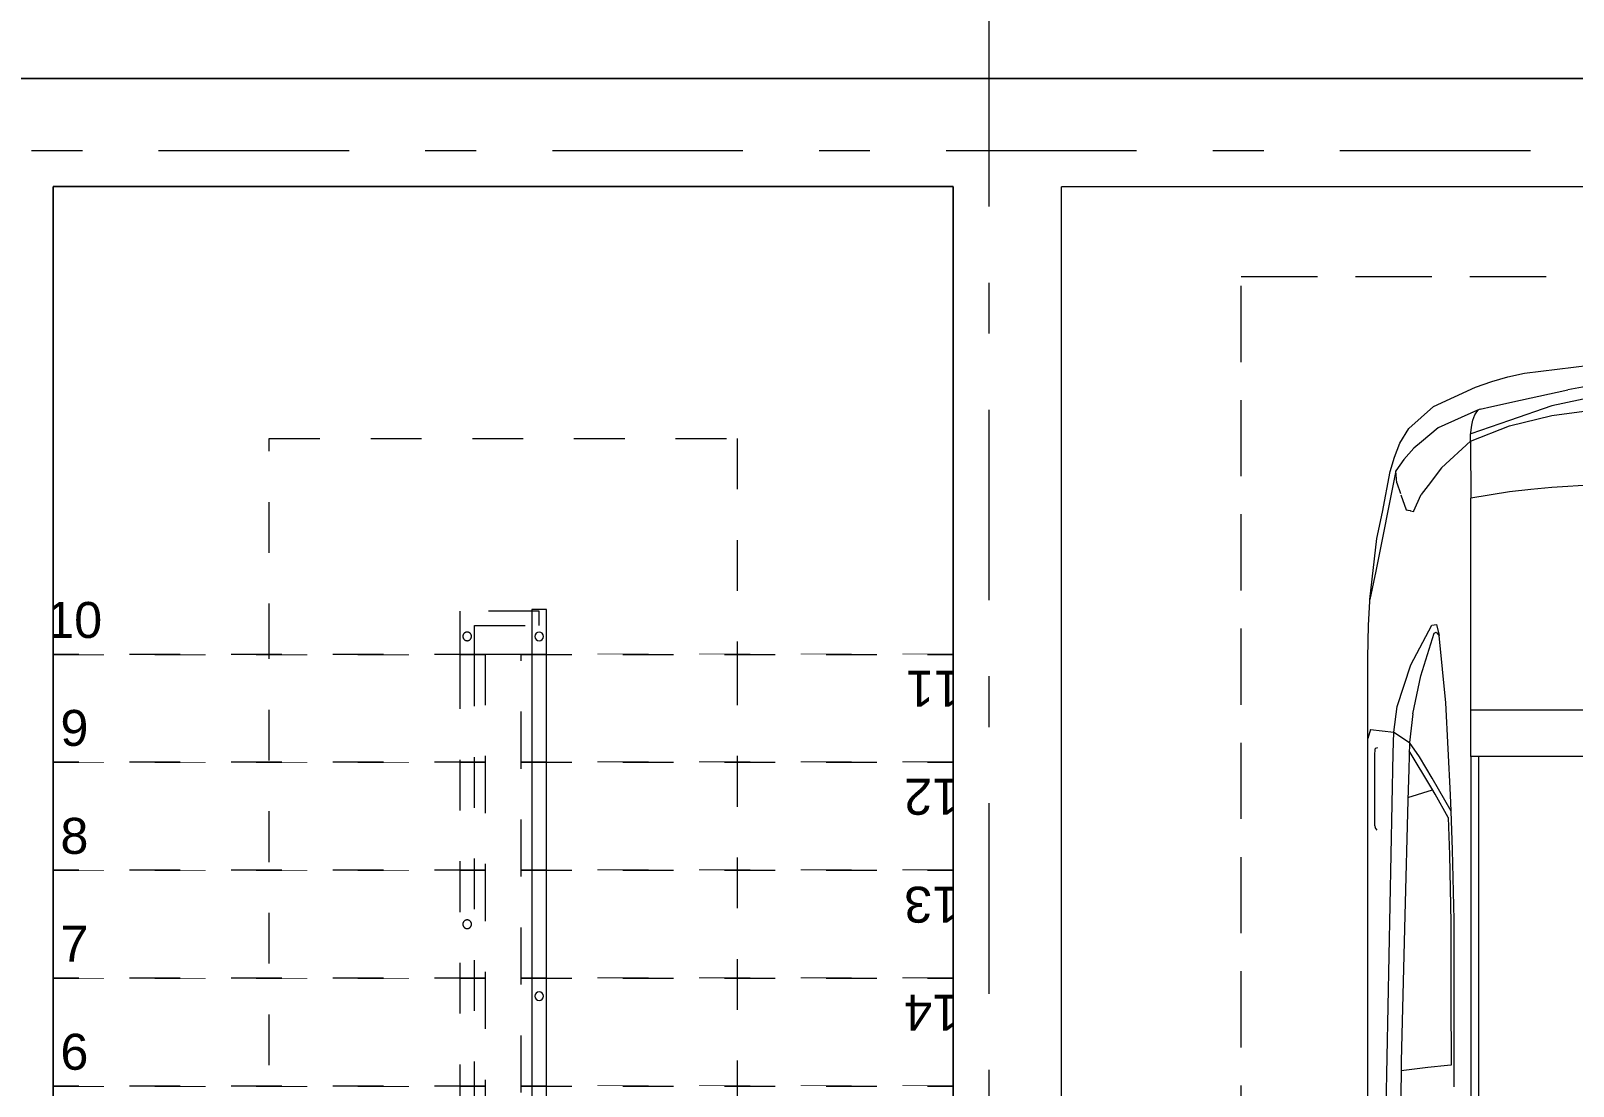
# Model space of a CAD drawing. Header units: millimetres. Extents: x 18162 to 3540582, y 72188 to 247925.
# Drawn here: x 35212 to 39495, y 94046 to 96979 of the extents above; entities that cross this region are included whole.
import ezdxf
from ezdxf.enums import TextEntityAlignment as Align

# ---------------------------------------------------------------- set-up
doc = ezdxf.new("R2010")
doc.units = ezdxf.units.MM
doc.header["$MEASUREMENT"] = 0
doc.set_wipeout_variables(frame=1)
for name, pattern in [('Double Dashed', [1093.611073, 529.166651, -211.666656, 141.111112, -211.666656]), ('Hidden Line', [317.5, 211.666667, -105.833333]), ('Small Dashed', [282.222222, 141.111111, -141.111111]), ('Wipeout_Contour', [1000, 0, -1000])]:
    doc.linetypes.add(name, pattern=pattern)
for name, color, linetype in [('Archicad Zone Stamps', 7, 'Continuous'), ('Interior - Equipment', 7, 'Continuous'), ('Interior - Furniture', 7, 'Continuous'), ('Interior - Stair & Railing', 7, 'Continuous'), ('Model Unit - Zone A', 7, 'Continuous'), ('Structural - Bearing', 7, 'Continuous'), ('Structural - Grid', 7, 'Continuous'), ('Structural - Stair & Railing', 7, 'Continuous')]:
    doc.layers.add(name, color=color, linetype=linetype)
doc.styles.add('GENERATED_STYLE_1', font='arial.ttf')
doc.styles.add('GENERATED_STYLE_2', font='')
doc.styles.add('GENERATED_STYLE_3', font='', dxfattribs={"width": 0.8})
doc.styles.get('GENERATED_STYLE_2').set_extended_font_data('ISOCPEUR MON')
doc.styles.get('GENERATED_STYLE_3').set_extended_font_data('ISOCPEUR MON')

# ---------------------------------------------------------------- blocks, each defined once
blk = doc.blocks.new('Шатны хонгил_1-06_2_3', base_point=(36631, 95845.7))
at = {"layer": 'Archicad Zone Stamps', "color": 7, "linetype": 'Continuous', "lineweight": 5}
for p, q in [((37081, 96023.1), (36181, 96023.1)), ((36181, 96023.1), (36181, 95668.3)), ((37081, 95668.3), (37081, 96023.1)), ((36181, 95668.3), (37081, 95668.3))]:
    blk.add_line(p, q, dxfattribs=at)
at = {"layer": 'Archicad Zone Stamps', "color": 7, "lineweight": 5, "style": 'GENERATED_STYLE_2'}
for tag, p in [('DUMMY_861', (36345.6, 95703.7)), ('ROOM_NUMBER', (36631, 95703.7))]:
    blk.add_attdef(tag, text='', height=220, rotation=180, dxfattribs=at).set_placement(p, align=Align.TOP_CENTER)
blk = doc.blocks.new('Hybrid Car 27[4]_3', base_point=(39789.6, 92471.7))
at = {"layer": 'Interior - Furniture', "color": 7, "linetype": 'Continuous', "lineweight": 5}
for p, q in [((39360.1, 96026.9), (39541.3, 96049.7)), ((39223.6, 95988.1), (39269.7, 96004.4)), ((39269.7, 96004.4), (39313.9, 96017.1)), ((39313.9, 96017.1), (39360.1, 96026.9)), ((39541.2, 95992.3), (39480.1, 95981.3)), ((39107, 95934.8), (39223.6, 95988.1)), ((39269.6, 95934.3), (39348.6, 95951.8)), ((39348.6, 95951.8), (39480.1, 95981.3)), ((39553.6, 95961.7), (39435.8, 95936.1)), ((39039.1, 95873), (39107, 95934.8)), ((39229.6, 95924.5), (39120.4, 95875.1)), ((39229.6, 95924.5), (39215.5, 95918.1)), ((39216.6, 95896.9), (39222.2, 95911.8)), ((39222.2, 95911.8), (39227.2, 95919.4)), ((39227.2, 95919.4), (39232.3, 95925.3)), ((39236.9, 95926.7), (39229.6, 95924.5)), ((39236.9, 95926.7), (39269.6, 95934.3)), ((39236.9, 95926.7), (39236.9, 95926.7)), ((39435.8, 95936.1), (39318.2, 95895.4)), ((39318.2, 95881.1), (39435.9, 95909.8)), ((39435.9, 95909.8), (39553.7, 95925.3)), ((39013.8, 95832.5), (39039.1, 95873)), ((39120.4, 95875.1), (39074.3, 95836.7)), ((39209.6, 95837.8), (39318.2, 95881.1)), ((39210.3, 95856.1), (39213.5, 95883)), ((39318.2, 95895.4), (39210.5, 95858.3)), ((39213.5, 95883), (39216.6, 95896.9)), ((38999.1, 95793.6), (39013.8, 95832.5)), ((39052.8, 95818.7), (39024.4, 95787.4)), ((39074.3, 95836.7), (39052.8, 95818.7)), ((39209.6, 95837.8), (39129.9, 95764.5)), ((39209.6, 95837.8), (39210.3, 95856.1)), ((39209.6, 95837.8), (39210, 95832.2)), ((39210, 95832.2), (39211.3, 95679.8)), ((39210, 95832.2), (39210, 95832.2)), ((38987.1, 95753.5), (38999.1, 95793.6)), ((39024.4, 95787.4), (39003.1, 95755.7)), ((39003.1, 95755.7), (38947.3, 95476.6)), ((38965.6, 95641.2), (38987.1, 95753.5)), ((39005.3, 95722), (39003.1, 95755.7)), ((39129.9, 95764.5), (39092, 95714.7)), ((39005.3, 95722), (39015.8, 95692.3)), ((39092, 95714.7), (39072.9, 95689.6)), ((39318.2, 95697), (39211.3, 95679.8)), ((39377.8, 95703.5), (39318.2, 95697)), ((39435.9, 95709.9), (39377.8, 95703.5)), ((39553.7, 95717.3), (39435.9, 95709.9)), ((39435.9, 95709.9), (39435.9, 95709.9)), ((39016.9, 95689.2), (39031.7, 95647.4)), ((39029.8, 95652.6), (39031.7, 95647.4)), ((39031.7, 95647.4), (39042.2, 95645.2)), ((39031.7, 95647.4), (39036.2, 95646.5)), ((39052, 95643.2), (39072.9, 95689.6)), ((39211.3, 95091.8), (39211.3, 95679.8)), ((38950, 95568), (38965.6, 95641.2)), ((39042.2, 95645.2), (39043.6, 95644.9)), ((39043.6, 95644.9), (39052, 95643.1)), ((39052, 95643.1), (39052.2, 95643.5)), ((39052, 95643.2), (39052, 95643.2)), ((39052, 95643.2), (39052, 95643.2)), ((38930.6, 95398.1), (38950, 95568)), ((38947.3, 95476.6), (38930.6, 95398.1)), ((38926.5, 95326.9), (38930.3, 95392.7)), ((38930.3, 95392.7), (38930.6, 95398.1)), ((38924.6, 95236.1), (38926.5, 95326.9)), ((39044.3, 95216.7), (39102.6, 95327)), ((39102.6, 95327), (39115.9, 95328.7)), ((39109.1, 95304.2), (39114.5, 95307.5)), ((39114.5, 95307.5), (39119.6, 95301.8)), ((39115.9, 95328.7), (39122.7, 95298.4)), ((39072.2, 95186), (39109.1, 95304.2)), ((39122.7, 95298.4), (39119.6, 95301.8)), ((39141.9, 95110.8), (39122.7, 95298.4)), ((38924.6, 95011.8), (38924.6, 95236.1)), ((39006.7, 95101.1), (39044.3, 95216.7)), ((39064.7, 95151.1), (39072.2, 95186)), ((39049.6, 95080.4), (39064.7, 95151.1)), ((39064.7, 95151.1), (39064.7, 95151.1)), ((38997, 95029.3), (39006.7, 95101.1)), ((39154.7, 94855.4), (39141.9, 95110.8)), ((39211.2, 94961.5), (39211.2, 95091.8)), ((39211.2, 95091.8), (39295.9, 95091.8)), ((39295.9, 95091.8), (39556.7, 95091.8)), ((39049.6, 95080.4), (39040.5, 95000.6)), ((39049.6, 95080.4), (39049.6, 95080.4)), ((38932.6, 95037.1), (38924.6, 95011.8)), ((38924.7, 93971.8), (38924.6, 95011.8)), ((38932.6, 95037.1), (38997, 95029.3)), ((38995.3, 94970.8), (38997, 95029.3)), ((38997, 95029.3), (39040.5, 95000.6)), ((38944.1, 94967.1), (38945, 94980.2)), ((38944.2, 94769.3), (38944.1, 94967.1)), ((38945, 94980.2), (38946.1, 94985.4)), ((38946.1, 94985.4), (38952.9, 94987.3)), ((38975.4, 93985.6), (38995.3, 94970.8)), ((39040.5, 95000.6), (39038.5, 94926.2)), ((39102.6, 94873.1), (39039.9, 94978)), ((39068.7, 94961.1), (39040.5, 95000.6)), ((39038.5, 94926.2), (39036.2, 94840.2)), ((39103.2, 94902), (39068.7, 94961.1)), ((39211.2, 94961.5), (39211, 94702.7)), ((39211.1, 94961.5), (39211, 94961.5)), ((39295.9, 94961.5), (39211.2, 94961.5)), ((39233.5, 94961.5), (39221.8, 94961.5)), ((39233.5, 93900.5), (39233.5, 94961.5)), ((39556.7, 94961.5), (39295.9, 94961.5)), ((39156.6, 94809.6), (39103.2, 94902)), ((39036.2, 94840.2), (39027.7, 94520.2)), ((39036.4, 94847.6), (39104.8, 94869.4)), ((39111.5, 94857.6), (39102.6, 94873.1)), ((39148.1, 94792.4), (39111.5, 94857.6)), ((39154.7, 94855.4), (39154.7, 94855.4)), ((39156.4, 94809.9), (39154.7, 94855.4)), ((39148.1, 94792.4), (39151.4, 94688.7)), ((39160.2, 94702.7), (39156.4, 94809.8)), ((39156.6, 94809.4), (39156.6, 94809.6)), ((38944.2, 94769.3), (38945.5, 94764.7)), ((38951, 94756.9), (38945.5, 94764.7)), ((39151.4, 94688.7), (39155.3, 94500.4)), ((39164.5, 94508), (39160.2, 94702.7)), ((39211, 94702.7), (39211, 93900.5)), ((39027.7, 94520.2), (39017.5, 94115.6)), ((39155.3, 94500.4), (39155.3, 94291.7)), ((39164.5, 94291.8), (39164.5, 94508)), ((39155.3, 94291.7), (39156.3, 94104.2)), ((39164.5, 94101.7), (39164.5, 94291.8)), ((39017.5, 94115.6), (39016.4, 93995.9)), ((39091.6, 94098), (39017.2, 94088.1)), ((39146, 94102.7), (39091.6, 94098)), ((39156.3, 94104.2), (39146, 94102.7)), ((39164.5, 94043.9), (39164.5, 94101.7))]:
    blk.add_line(p, q, dxfattribs=at)
blk = doc.blocks.new('Standard grid marker[20]_3', base_point=(18162.3, 96645.7))
at = {"layer": 'Structural - Grid', "color": 13, "linetype": 'Double Dashed', "lineweight": 13}
blk.add_line((19162.3, 96645.7), (53724.4, 96645.7), dxfattribs=at)
at = {"layer": 'Structural - Grid', "color": 13, "lineweight": 13, "style": 'GENERATED_STYLE_3'}
blk.add_attdef('AC_MarkerText_1', text='', height=250, rotation=180, dxfattribs=at).set_placement((55024.4, 96520.7), align=Align.TOP_CENTER)
blk = doc.blocks.new('Standard grid marker[22]_3', base_point=(37873.5, 72524.1))
at = {"layer": 'Structural - Grid', "color": 13, "linetype": 'Double Dashed', "lineweight": 13}
blk.add_line((37873.5, 73524.1), (37873.5, 100185.5), dxfattribs=at)
at = {"layer": 'Structural - Grid', "color": 13, "lineweight": 13, "style": 'GENERATED_STYLE_3'}
blk.add_attdef('AC_MarkerText_1', text='', height=250, rotation=180, dxfattribs=at).set_placement((37873.5, 101360.5), align=Align.TOP_CENTER)

msp = doc.modelspace()

# ---------------------------------------------------------------- linework, layer by layer
at = {"layer": 'Interior - Equipment', "color": 7, "linetype": 'Hidden Line', "lineweight": 5}
msp.add_lwpolyline([(38573.5, 96295.7), (41073.5, 96295.7), (41073.5, 91295.7), (38573.5, 91295.7)], close=True, dxfattribs=at)

# ---------------------------------------------------------------- block references
at = {"layer": 'Interior - Furniture', "color": 7, "linetype": 'Continuous', "lineweight": 5}
msp.add_blockref('Hybrid Car 27[4]_3', (39789.6, 92471.7), dxfattribs=at)
at = {"layer": 'Model Unit - Zone A', "color": 7, "linetype": 'Continuous', "lineweight": 5}
msp.add_blockref('Шатны хонгил_1-06_2_3', (36631, 95845.7), dxfattribs=at).add_auto_attribs({'ROOM_NUMBER': '1-06'})

# ---------------------------------------------------------------- wipeouts: each hides what was drawn before it
at = {"color": 254, "linetype": 'Wipeout_Contour', "lineweight": 0, "ltscale": 402067.081234}
msp.add_wipeout([(36473.5, 94045.7), (35273.5, 94045.7), (35273.5, 93745.7), (36473.5, 93745.7)], dxfattribs=at).dxf.layer = 'Structural - Stair & Railing'

# ---------------------------------------------------------------- next in the draw order: linework, layer by layer
at = {"layer": 'Structural - Stair & Railing', "color": 7, "linetype": 'Small Dashed', "lineweight": 13}
for p, q in [((35273.5, 93745.7), (35273.5, 94045.7)), ((35273.5, 94045.7), (36473.5, 94045.7)), ((36473.5, 94045.7), (36473.5, 93745.7))]:
    msp.add_line(p, q, dxfattribs=at)

# ---------------------------------------------------------------- next in the draw order: wipeouts: each hides what was drawn before it
at = {"color": 254, "linetype": 'Wipeout_Contour', "lineweight": 0, "ltscale": 403188.268813}
msp.add_wipeout([(36473.5, 94345.7), (35273.5, 94345.7), (35273.5, 94045.7), (36473.5, 94045.7)], dxfattribs=at).dxf.layer = 'Structural - Stair & Railing'

# ---------------------------------------------------------------- next in the draw order: linework, layer by layer
at = {"layer": 'Structural - Stair & Railing', "color": 7, "linetype": 'Small Dashed', "lineweight": 13}
for p, q in [((35273.5, 94045.7), (35273.5, 94345.7)), ((35273.5, 94345.7), (36473.5, 94345.7)), ((36473.5, 94345.7), (36473.5, 94045.7)), ((36473.5, 94045.7), (35273.5, 94045.7))]:
    msp.add_line(p, q, dxfattribs=at)

# ---------------------------------------------------------------- next in the draw order: texts
at = {"layer": 'Structural - Stair & Railing', "color": 161, "lineweight": 13, "insert": (35371.6, 94140.6), "char_height": 100, "attachment_point": 6, "style": 'GENERATED_STYLE_1'}
msp.add_mtext('\\A1;{\\pqr;\\fArial|b0|i0|c0|p0;\\W1.000000;6}', dxfattribs=at)

# ---------------------------------------------------------------- next in the draw order: wipeouts: each hides what was drawn before it
at = {"color": 254, "linetype": 'Wipeout_Contour', "lineweight": 0, "ltscale": 404309.908826}
msp.add_wipeout([(36473.5, 94645.7), (35273.5, 94645.7), (35273.5, 94345.7), (36473.5, 94345.7)], dxfattribs=at).dxf.layer = 'Structural - Stair & Railing'

# ---------------------------------------------------------------- next in the draw order: linework, layer by layer
at = {"layer": 'Interior - Stair & Railing', "color": 7, "linetype": 'Small Dashed', "lineweight": 13, "flags": 128}
msp.add_lwpolyline([(36435.5, 94495.7, 1), (36411.5, 94495.7, 1)], format="xyb", close=True, dxfattribs=at)
at = {"layer": 'Structural - Stair & Railing', "color": 7, "linetype": 'Small Dashed', "lineweight": 13}
for p, q in [((35273.5, 94345.7), (35273.5, 94645.7)), ((35273.5, 94645.7), (36473.5, 94645.7)), ((36473.5, 94645.7), (36473.5, 94345.7)), ((36473.5, 94345.7), (35273.5, 94345.7))]:
    msp.add_line(p, q, dxfattribs=at)

# ---------------------------------------------------------------- next in the draw order: texts
at = {"layer": 'Structural - Stair & Railing', "color": 161, "lineweight": 13, "insert": (35371.6, 94441.4), "char_height": 100, "attachment_point": 6, "style": 'GENERATED_STYLE_1'}
msp.add_mtext('\\A1;{\\pqr;\\fArial|b0|i0|c0|p0;\\W1.000000;7}', dxfattribs=at)

# ---------------------------------------------------------------- next in the draw order: wipeouts: each hides what was drawn before it
at = {"color": 254, "linetype": 'Wipeout_Contour', "lineweight": 0, "ltscale": 405431.997518}
msp.add_wipeout([(36473.5, 94645.7), (36473.5, 94945.7), (35273.5, 94945.7), (35273.5, 94645.7)], dxfattribs=at).dxf.layer = 'Structural - Stair & Railing'

# ---------------------------------------------------------------- next in the draw order: linework, layer by layer
at = {"layer": 'Structural - Stair & Railing', "color": 7, "linetype": 'Small Dashed', "lineweight": 13}
for p, q in [((35273.5, 94645.7), (35273.5, 94945.7)), ((35273.5, 94945.7), (36473.5, 94945.7)), ((36473.5, 94945.7), (36473.5, 94645.7)), ((36473.5, 94645.7), (35273.5, 94645.7))]:
    msp.add_line(p, q, dxfattribs=at)

# ---------------------------------------------------------------- next in the draw order: texts
at = {"layer": 'Structural - Stair & Railing', "color": 161, "lineweight": 13, "insert": (35371.6, 94740.6), "char_height": 100, "attachment_point": 6, "style": 'GENERATED_STYLE_1'}
msp.add_mtext('\\A1;{\\pqr;\\fArial|b0|i0|c0|p0;\\W1.000000;8}', dxfattribs=at)

# ---------------------------------------------------------------- next in the draw order: wipeouts: each hides what was drawn before it
at = {"color": 254, "linetype": 'Wipeout_Contour', "lineweight": 0, "ltscale": 406554.531175}
msp.add_wipeout([(36473.5, 94945.7), (36473.5, 95245.7), (35273.5, 95245.7), (35273.5, 94945.7)], dxfattribs=at).dxf.layer = 'Structural - Stair & Railing'

# ---------------------------------------------------------------- next in the draw order: linework, layer by layer
at = {"layer": 'Structural - Stair & Railing', "color": 7, "linetype": 'Small Dashed', "lineweight": 13}
for p, q in [((35273.5, 94945.7), (35273.5, 95245.7)), ((35273.5, 95245.7), (36473.5, 95245.7)), ((36473.5, 95245.7), (36473.5, 94945.7)), ((36473.5, 94945.7), (35273.5, 94945.7))]:
    msp.add_line(p, q, dxfattribs=at)

# ---------------------------------------------------------------- next in the draw order: texts
at = {"layer": 'Structural - Stair & Railing', "color": 161, "lineweight": 13, "insert": (35371.6, 95040.6), "char_height": 100, "attachment_point": 6, "style": 'GENERATED_STYLE_1'}
msp.add_mtext('\\A1;{\\pqr;\\fArial|b0|i0|c0|p0;\\W1.000000;9}', dxfattribs=at)

# ---------------------------------------------------------------- next in the draw order: wipeouts: each hides what was drawn before it
at = {"color": 254, "linetype": 'Wipeout_Contour', "lineweight": 0, "ltscale": 614505.488121}
msp.add_wipeout([(35273.5, 95245.7), (36473.5, 95245.7), (36573.5, 95245.7), (37773.5, 95245.7), (37773.5, 96545.7), (35273.5, 96545.7)], dxfattribs=at).dxf.layer = 'Structural - Stair & Railing'

# ---------------------------------------------------------------- next in the draw order: linework, layer by layer
at = {"layer": 'Interior - Stair & Railing', "color": 7, "linetype": 'Small Dashed', "lineweight": 13}
for p, q in [((36623.5, 95365.7), (36403.5, 95365.7)), ((36403.5, 95365.7), (36403.5, 95235.1)), ((36623.5, 95325.7), (36623.5, 95365.7)), ((36443.5, 95235.1), (36443.5, 95325.7)), ((36443.5, 95325.7), (36623.5, 95325.7)), ((36403.5, 95235.1), (36403.5, 92820.7)), ((36443.5, 92843.8), (36443.5, 95235.1))]:
    msp.add_line(p, q, dxfattribs=at)
at = {"layer": 'Interior - Stair & Railing', "color": 7, "linetype": 'Continuous', "lineweight": 13}
msp.add_line((36643.5, 95370.7), (36603.5, 95370.7), dxfattribs=at)
at = {"layer": 'Interior - Stair & Railing', "color": 7, "linetype": 'Small Dashed', "lineweight": 13, "flags": 128}
msp.add_lwpolyline([(36435.5, 95295.7, 1), (36411.5, 95295.7, 1)], format="xyb", close=True, dxfattribs=at)
at = {"layer": 'Interior - Stair & Railing', "color": 7, "linetype": 'Continuous', "lineweight": 13, "flags": 128}
msp.add_lwpolyline([(36611.5, 95295.7, 1), (36635.5, 95295.7, 1)], format="xyb", close=True, dxfattribs=at)
at = {"layer": 'Structural - Stair & Railing', "color": 7, "linetype": 'Small Dashed', "lineweight": 13}
for p, q in [((35273.5, 95245.7), (35273.5, 96545.7)), ((35273.5, 96545.7), (37773.5, 96545.7)), ((37773.5, 96545.7), (37773.5, 95245.7)), ((35873.5, 95245.7), (35873.5, 95845.7)), ((35873.5, 95845.7), (37173.5, 95845.7)), ((36473.5, 95245.7), (35273.5, 95245.7)), ((35873.5, 93257.5), (35873.5, 95245.7)), ((36573.5, 95245.7), (36473.5, 95245.7)), ((37773.5, 95245.7), (36573.5, 95245.7))]:
    msp.add_line(p, q, dxfattribs=at)

# ---------------------------------------------------------------- next in the draw order: texts
at = {"layer": 'Structural - Stair & Railing', "color": 161, "lineweight": 13, "insert": (35409.8, 95340.6), "char_height": 100, "attachment_point": 6, "style": 'GENERATED_STYLE_1'}
msp.add_mtext('\\A1;{\\pqr;\\fArial|b0|i0|c0|p0;\\W1.000000;10}', dxfattribs=at)

# ---------------------------------------------------------------- next in the draw order: wipeouts: each hides what was drawn before it
at = {"color": 254, "linetype": 'Wipeout_Contour', "lineweight": 0, "ltscale": 403352.622087}
msp.add_wipeout([(34973.5, 96545.7), (34973.5, 92495.7), (35273.5, 92495.7), (35273.5, 96545.7)], dxfattribs=at).dxf.layer = 'Structural - Bearing'
at = {"color": 254, "linetype": 'Wipeout_Contour', "lineweight": 0, "ltscale": 408418.805388}
msp.add_wipeout([(37773.5, 95245.7), (36573.5, 95245.7), (36573.5, 94945.7), (37773.5, 94945.7)], dxfattribs=at).dxf.layer = 'Structural - Stair & Railing'

# ---------------------------------------------------------------- next in the draw order: linework, layer by layer
at = {"layer": 'Interior - Stair & Railing', "color": 7, "linetype": 'Continuous', "lineweight": 13}
for p, q in [((36603.5, 95370.7), (36603.5, 95235.1)), ((36643.5, 95235.1), (36643.5, 95370.7))]:
    msp.add_line(p, q, dxfattribs=at)
at = {"layer": 'Structural - Bearing', "color": 7, "linetype": 'Continuous', "lineweight": 20, "flags": 128}
msp.add_lwpolyline([(35273.5, 92495.7), (35273.5, 96545.7)], dxfattribs=at)
at = {"layer": 'Structural - Stair & Railing', "color": 7, "linetype": 'Small Dashed', "lineweight": 13}
for p, q in [((37173.5, 95845.7), (37173.5, 95245.7)), ((36573.5, 94945.7), (36573.5, 95245.7)), ((36573.5, 95245.7), (37773.5, 95245.7)), ((37773.5, 95245.7), (37773.5, 94945.7)), ((37773.5, 94945.7), (36573.5, 94945.7))]:
    msp.add_line(p, q, dxfattribs=at)

# ---------------------------------------------------------------- next in the draw order: texts
at = {"layer": 'Structural - Stair & Railing', "color": 161, "lineweight": 13, "insert": (37642.3, 95150), "char_height": 100, "attachment_point": 6, "rotation": 180, "style": 'GENERATED_STYLE_1'}
msp.add_mtext('\\A1;{\\pqr;\\fArial|b0|i0|c0|p0;\\W1.000000;11}', dxfattribs=at)

# ---------------------------------------------------------------- next in the draw order: wipeouts: each hides what was drawn before it
at = {"color": 254, "linetype": 'Wipeout_Contour', "lineweight": 0, "ltscale": 407301.409506}
msp.add_wipeout([(37773.5, 94945.7), (36573.5, 94945.7), (36573.5, 94645.7), (37773.5, 94645.7)], dxfattribs=at).dxf.layer = 'Structural - Stair & Railing'

# ---------------------------------------------------------------- next in the draw order: linework, layer by layer
at = {"layer": 'Structural - Stair & Railing', "color": 7, "linetype": 'Small Dashed', "lineweight": 13}
for p, q in [((36573.5, 94645.7), (36573.5, 94945.7)), ((36573.5, 94945.7), (37773.5, 94945.7)), ((37773.5, 94945.7), (37773.5, 94645.7)), ((37773.5, 94645.7), (36573.5, 94645.7))]:
    msp.add_line(p, q, dxfattribs=at)

# ---------------------------------------------------------------- next in the draw order: texts
at = {"layer": 'Structural - Stair & Railing', "color": 161, "lineweight": 13, "insert": (37637.2, 94850), "char_height": 100, "attachment_point": 6, "rotation": 180, "style": 'GENERATED_STYLE_1'}
msp.add_mtext('\\A1;{\\pqr;\\fArial|b0|i0|c0|p0;\\W1.000000;12}', dxfattribs=at)

# ---------------------------------------------------------------- next in the draw order: wipeouts: each hides what was drawn before it
at = {"color": 254, "linetype": 'Wipeout_Contour', "lineweight": 0, "ltscale": 406184.484865}
msp.add_wipeout([(37773.5, 94645.7), (36573.5, 94645.7), (36573.5, 94345.7), (37773.5, 94345.7)], dxfattribs=at).dxf.layer = 'Structural - Stair & Railing'

# ---------------------------------------------------------------- next in the draw order: linework, layer by layer
at = {"layer": 'Structural - Stair & Railing', "color": 7, "linetype": 'Small Dashed', "lineweight": 13}
for p, q in [((36573.5, 94345.7), (36573.5, 94645.7)), ((36573.5, 94645.7), (37773.5, 94645.7)), ((37773.5, 94645.7), (37773.5, 94345.7)), ((37773.5, 94345.7), (36573.5, 94345.7))]:
    msp.add_line(p, q, dxfattribs=at)

# ---------------------------------------------------------------- next in the draw order: texts
at = {"layer": 'Structural - Stair & Railing', "color": 161, "lineweight": 13, "insert": (37637.2, 94550.8), "char_height": 100, "attachment_point": 6, "rotation": 180, "style": 'GENERATED_STYLE_1'}
msp.add_mtext('\\A1;{\\pqr;\\fArial|b0|i0|c0|p0;\\W1.000000;13}', dxfattribs=at)

# ---------------------------------------------------------------- next in the draw order: wipeouts: each hides what was drawn before it
at = {"color": 254, "linetype": 'Wipeout_Contour', "lineweight": 0, "ltscale": 405068.035364}
msp.add_wipeout([(37773.5, 94345.7), (36573.5, 94345.7), (36573.5, 94045.7), (37773.5, 94045.7)], dxfattribs=at).dxf.layer = 'Structural - Stair & Railing'

# ---------------------------------------------------------------- next in the draw order: linework, layer by layer
at = {"layer": 'Interior - Stair & Railing', "color": 7, "linetype": 'Continuous', "lineweight": 13, "flags": 128}
msp.add_lwpolyline([(36611.5, 94295.7, 1), (36635.5, 94295.7, 1)], format="xyb", close=True, dxfattribs=at)
at = {"layer": 'Structural - Stair & Railing', "color": 7, "linetype": 'Small Dashed', "lineweight": 13}
for p, q in [((36573.5, 94045.7), (36573.5, 94345.7)), ((36573.5, 94345.7), (37773.5, 94345.7)), ((37773.5, 94345.7), (37773.5, 94045.7)), ((37773.5, 94045.7), (36573.5, 94045.7))]:
    msp.add_line(p, q, dxfattribs=at)

# ---------------------------------------------------------------- next in the draw order: texts
at = {"layer": 'Structural - Stair & Railing', "color": 161, "lineweight": 13, "insert": (37637.2, 94250), "char_height": 100, "attachment_point": 6, "rotation": 180, "style": 'GENERATED_STYLE_1'}
msp.add_mtext('\\A1;{\\pqr;\\fArial|b0|i0|c0|p0;\\W1.000000;14}', dxfattribs=at)

# ---------------------------------------------------------------- next in the draw order: wipeouts: each hides what was drawn before it
at = {"color": 254, "linetype": 'Wipeout_Contour', "lineweight": 0, "ltscale": 403952.064942}
msp.add_wipeout([(37773.5, 94045.7), (36573.5, 94045.7), (36573.5, 93745.7), (37773.5, 93745.7)], dxfattribs=at).dxf.layer = 'Structural - Stair & Railing'

# ---------------------------------------------------------------- next in the draw order: linework, layer by layer
at = {"layer": 'Interior - Stair & Railing', "color": 7, "linetype": 'Continuous', "lineweight": 13}
for p, q in [((36603.5, 95235.1), (36603.5, 92556.2)), ((36643.5, 92556.2), (36643.5, 95235.1))]:
    msp.add_line(p, q, dxfattribs=at)
at = {"layer": 'Structural - Stair & Railing', "color": 7, "linetype": 'Small Dashed', "lineweight": 13}
for p, q in [((37173.5, 95245.7), (37173.5, 92845.7)), ((36573.5, 93745.7), (36573.5, 94045.7)), ((36573.5, 94045.7), (37773.5, 94045.7)), ((37773.5, 94045.7), (37773.5, 93745.7))]:
    msp.add_line(p, q, dxfattribs=at)

# ---------------------------------------------------------------- next in the draw order: wipeouts: each hides what was drawn before it
at = {"color": 254, "linetype": 'Wipeout_Contour', "lineweight": 0, "ltscale": 403511.17129}
msp.add_wipeout([(37773.7, 90395.7), (38073.7, 90395.7), (38073.7, 96545.7), (37773.7, 96545.7)], dxfattribs=at).dxf.layer = 'Structural - Bearing'

# ---------------------------------------------------------------- next in the draw order: linework, layer by layer
at = {"layer": 'Structural - Bearing', "color": 7, "linetype": 'Continuous', "lineweight": 20, "flags": 128}
for points in [[(37773.7, 96545.7), (37773.7, 91295.7)], [(38073.7, 91295.7), (38073.7, 96545.7)]]:
    msp.add_lwpolyline(points, dxfattribs=at)

# ---------------------------------------------------------------- next in the draw order: wipeouts: each hides what was drawn before it
at = {"color": 254, "linetype": 'Wipeout_Contour', "lineweight": 0, "ltscale": 423252.155567}
msp.add_wipeout([(50673.5, 96845.7), (33873.5, 96845.7), (33873.5, 96545.7), (50673.5, 96545.7)], dxfattribs=at).dxf.layer = 'Structural - Bearing'

# ---------------------------------------------------------------- next in the draw order: linework, layer by layer
at = {"layer": 'Structural - Bearing', "color": 7, "linetype": 'Continuous', "lineweight": 13, "flags": 128}
for points in [[(20773.5, 78545.7), (20773.5, 96845.7), (35273.5, 96845.7), (37773.5, 96845.7), (37773.5, 96845.7), (50973.5, 96845.8), (50973.5, 78545.7)], [(35273.5, 91295.7), (37773.5, 91295.7), (37773.5, 96545.7), (35273.5, 96545.7)]]:
    msp.add_lwpolyline(points, close=True, dxfattribs=at)
at = {"layer": 'Structural - Bearing', "color": 7, "linetype": 'Continuous', "lineweight": 20, "flags": 128}
for points in [[(50673.5, 96845.7), (33873.5, 96845.7)], [(35273.5, 96545.7), (37773.7, 96545.7)], [(38073.7, 96545.7), (44223.5, 96545.7)]]:
    msp.add_lwpolyline(points, dxfattribs=at)

# ---------------------------------------------------------------- next in the draw order: block references
at = {"layer": 'Structural - Grid', "color": 13, "linetype": 'Continuous', "lineweight": 13}
for name, p in [('Standard grid marker[22]_3', (37873.5, 72524.1)), ('Standard grid marker[20]_3', (18162.3, 96645.7))]:
    msp.add_blockref(name, p, dxfattribs=at)

doc.saveas('drawing.dxf')
